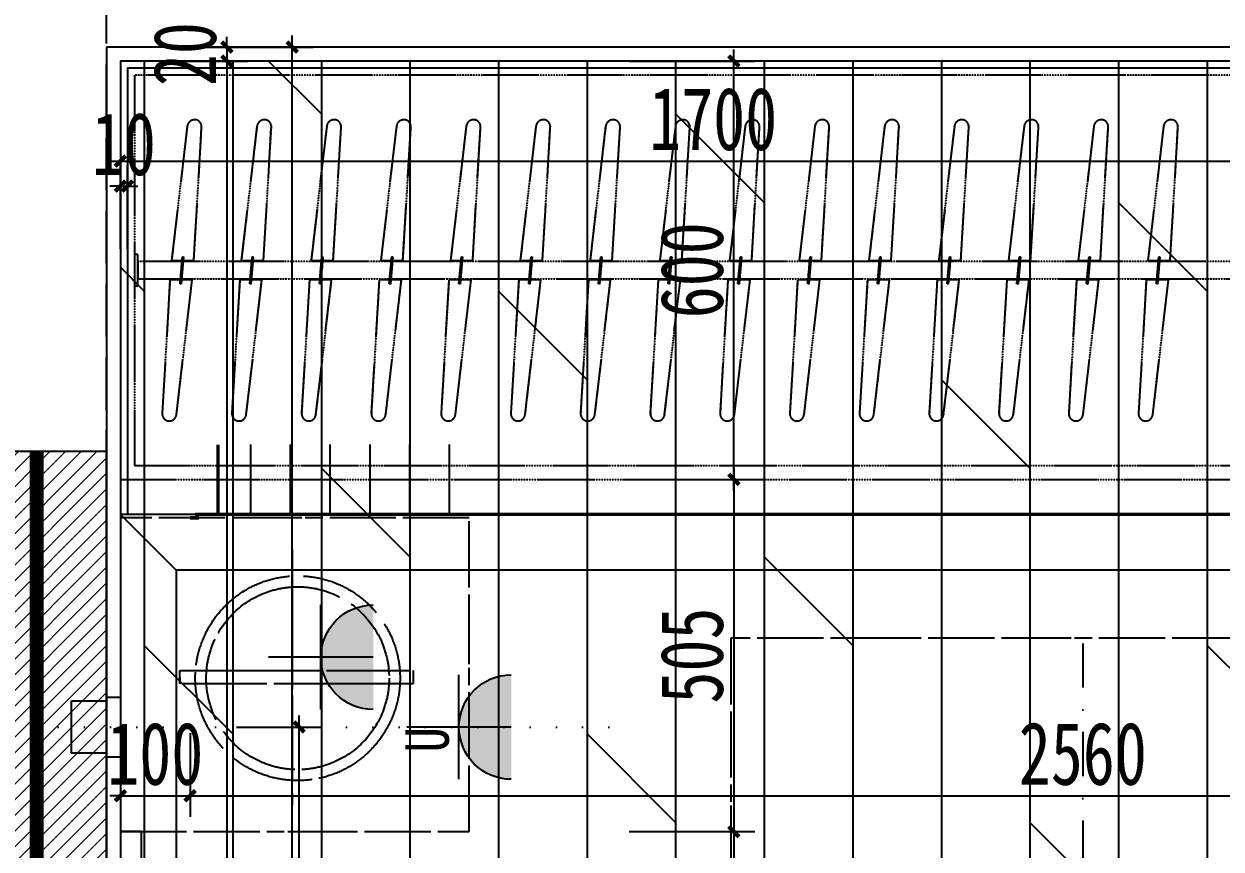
# Model space of a CAD drawing. Header units: millimetres. Extents: x -297 to 39764, y -29258 to 20315.
# Drawn here: x 14559 to 16276, y 6313 to 7496 of the extents above; entities that cross this region are included whole.
import ezdxf

# ---------------------------------------------------------------- set-up
doc = ezdxf.new("R2010")
doc.units = ezdxf.units.MM
for name, pattern in [('_DASH', [0.6, 0.4, -0.2]), ('CENTER2', [1.125, 0.75, -0.125, 0.125, -0.125]), ('DASH', [0.35, 0.25, -0.1]), ('DASHDOT2', [12.7, 6.35, -3.175, 0, -3.175]), ('DOT2', [0.125, 0, -0.125]), ('HIDDEN', [9.525, 6.35, -3.175])]:
    doc.linetypes.add(name, pattern=pattern)
doc.layers.get('Defpoints').update_dxf_attribs({"color": 250})
for name, color, linetype in [('.-P平面尺寸', 30, 'DASH'), ('.-P建筑梁位', 4, 'Continuous'), ('.P-墙体尺寸标注', 252, 'Continuous'), ('.P-家具虚线层', 250, 'Continuous'), ('.p-灯具连线', 6, 'Continuous'), ('.P-装饰轮廓', 180, 'Continuous'), ('.PC-天花尺寸标注', 252, 'Continuous'), ('.PC-天花造型', 163, 'Continuous'), ('.PC-综合天花虚线层', 14, 'DASHDOT2'), ('.PF-地面轮廓细线', 75, 'Continuous'), ('.PF-活动家具', 141, 'Continuous'), ('.P完成面尺寸', 180, 'Continuous'), ('.ZD-开关', 43, 'Continuous'), ('.ZD-强电开关', 183, 'Continuous'), ('.ZD-强电插座', 43, 'Continuous'), ('.ZD-插座标注', 252, 'Continuous'), ('.ZD-插座虚线层', 214, 'DASH'), ('.ZD-点位引线', 1, 'Continuous'), ('.ZT-空调.检修口', 52, 'Continuous'), ('A-Wall', 2, 'Continuous'), ('P-平面灯具', 203, 'Continuous'), ('Y-移动家具', 141, 'Continuous')]:
    doc.layers.add(name, color=color, linetype=linetype)
doc.layers.add('0-通风道', color=51, linetype='Continuous', lineweight=18)
doc.styles.add('文字样式', font='', dxfattribs={"width": 0.75})
doc.styles.get('文字样式').set_extended_font_data('SimSun')
doc.dimstyles.new('西安1-40（内部尺寸）', dxfattribs={"dimscale": 30, "dimtxt": 3, "dimasz": 0.5, "dimexe": 1, "dimexo": 1, "dimgap": 0.5, "dimtad": 1, "dimdec": 0, "dimrnd": 5, "dimtxsty": '文字样式', "dimblk": 'ARCHTICK', "dimcen": 1, "dimdle": 0.55, "dimclrd": 252, "dimclre": 252, "dimclrt": 30, "dimadec": 0, "dimazin": 0, "dimtfac": 1, "dimtdec": 0, "dimtix": 1, "dimtmove": 2, "dimatfit": 3, "dimfxl": 5, "dimfxlon": 1, "dimarcsym": 0})

# ---------------------------------------------------------------- blocks, each defined once
blk = doc.blocks.new('xc18001')
at = {"layer": 'P-平面灯具', "color": 250, "linetype": 'DASH', "ltscale": 0.5}
for p, q in [((2421.6, -85.3, 0), (2412.1, -85.3, 0)), ((2412.1, -85.3, 0), (2431, -85.3, 0)), ((2431, -420, 0), (2412.1, -420, 0))]:
    blk.add_line(p, q, dxfattribs=at)
at = {"layer": 'P-平面灯具', "color": 250, "linetype": 'DASH', "ltscale": 200}
for p, q in [((2412.1, -420, 0), (2412.1, -85.3, 0)), ((2431, -85.3, 0), (2431, -420, 0)), ((2604.7, -246.3, 0), (2238.4, -246.3, 0))]:
    blk.add_line(p, q, dxfattribs=at)
at = {"layer": 'P-平面灯具', "linetype": 'DASH', "ltscale": 200}
blk.add_circle((2420, -254.2, 0), 146.8, dxfattribs=at)
at = {"layer": 'P-平面灯具', "color": 250, "linetype": 'DASH', "ltscale": 200}
blk.add_circle((2420, -254.2, 0), 131.1, dxfattribs=at)
at = {"layer": 'Y-移动家具', "linetype": 'DASH', "ltscale": 100}
for p, q in [((2200, 0, 0), (600, 0, 0)), ((2200, -30, 0), (2200, 0, 0)), ((2650, 0, 0), (2200, 0, 0)), ((2200, 0, 0), (2200, -500.1, 0)), ((2650, -500.1, 0), (2650, 0, 0)), ((2200, -30, 0), (600, -30, 0)), ((2200, -500.1, 0), (2650, -500.1, 0))]:
    blk.add_line(p, q, dxfattribs=at)
at = {"layer": 'Y-移动家具', "color": 250, "linetype": 'DASH', "ltscale": 100, "elevation": 0}
blk.add_lwpolyline([(650, -875.1), (322.5, -875.1), (322.5, -2443.2), (2477.5, -2443.2), (2477.5, -875.1), (2150, -875.1)], dxfattribs=at)
blk = doc.blocks.new('yj')
at = {"layer": 'Y-移动家具', "color": 250, "linetype": 'DASH', "ltscale": 0.5}
for p, q in [((-7.1, 220.3), (-29.5, 27.5)), ((2.3, 27.5), (13.6, 218.5)), ((-29.5, 27.5), (-14.4, 27.5)), ((-17.3, -5.7), (-13.9, 33.2)), ((-12.4, 33.1), (-15.3, 0)), ((-15.3, 0), (-12.9, 27.5)), ((-13.9, 33.2), (-12.4, 33.1)), ((-12.9, 27.5), (2.3, 27.5)), ((-31.8, 0), (-43, -191.1)), ((-16.8, 0), (-31.8, 0)), ((-22.4, -192.9), (0, 0)), ((-15.3, 0), (-15.8, -5.9)), ((0, 0), (-15.3, 0)), ((-15.8, -5.9), (-17.3, -5.7))]:
    blk.add_line(p, q, dxfattribs=at)
for centre, radius, start, end in [((3.5, 219), 10.6, 86.6346, 173.3654), ((3.6, 219.6), 10.1, 353.3654, 86.6346), ((-32.7, -192), 10.3, 175, 355)]:
    blk.add_arc(centre, radius, start, end, dxfattribs=at)
blk = doc.blocks.new('*U52')
at = {"layer": 'Y-移动家具', "color": 250, "linetype": 'DASH', "ltscale": 0.5}
for p, q in [((25, -277.5), (20, -277.5)), ((20, -277.5), (20, -322.5)), ((25, -312.5), (25, -277.5)), ((1675, -287.5), (25, -287.5)), ((25, -287.5), (25, -312.5)), ((1680, -277.5), (1675, -277.5)), ((1675, -277.5), (1675, -312.5)), ((1675, -312.5), (1675, -287.5)), ((1680, -322.5), (1680, -277.5)), ((20, -322.5), (25, -322.5)), ((25, -322.5), (25, -312.5)), ((25, -312.5), (1675, -312.5)), ((1675, -312.5), (1675, -322.5)), ((1675, -322.5), (1680, -322.5))]:
    blk.add_line(p, q, dxfattribs=at)
at = {"layer": 'Y-移动家具', "linetype": 'DASH', "ltscale": 0.5}
blk.add_lwpolyline([(0, 0), (0, -600), (1700, -600), (1700, 0)], close=True, dxfattribs=at)
at = {"layer": 'Y-移动家具', "color": 250, "linetype": 'DASH', "ltscale": 0.5}
blk.add_lwpolyline([(20, -580), (1680, -580), (1680, -20), (20, -20)], close=True, dxfattribs=at)
for p in [(102.9, -313.8), (202.9, -313.8), (302.9, -313.8), (402.9, -313.8), (502.9, -313.8), (602.9, -313.8), (702.9, -313.8), (802.9, -313.8), (902.9, -313.8), (1002.9, -313.8), (1102.9, -313.8), (1202.9, -313.8), (1302.9, -313.8), (1402.9, -313.8), (1502.9, -313.8)]:
    blk.add_blockref('yj', p)
blk = doc.blocks.new('_ArchTick')
at = {"color": 0, "linetype": 'ByBlock', "const_width": 0.4}
blk.add_lwpolyline([(-0.5, -0.5), (0.5, 0.5)], dxfattribs=at)
blk = doc.blocks.new('*D90')
at = {"layer": '.-P平面尺寸', "color": 252, "linetype": 'ByBlock', "lineweight": -2, "transparency": 16777216}
for p, q in [((15577.2, 6859), (15577.2, 6321)), ((15497.5, 6842.5), (15607.2, 6842.5)), ((15427.2, 6337.5), (15607.2, 6337.5))]:
    blk.add_line(p, q, dxfattribs=at)
at = {"layer": 'Defpoints', "color": 0, "linetype": 'ByBlock', "transparency": 16777216}
for p in [(15467.5, 6842.5), (15197.6, 6337.5), (15577.2, 6337.5)]:
    blk.add_point(p, dxfattribs=at)
at = {"layer": '.-P平面尺寸', "color": 252, "linetype": 'ByBlock', "lineweight": -2, "transparency": 16777216, "xscale": 15, "yscale": 15, "zscale": 15}
for p, rotation in [((15577.2, 6842.5), 90), ((15577.2, 6337.5), 270)]:
    blk.add_blockref('_ArchTick', p, dxfattribs=dict(at, rotation=rotation))
at = {"layer": '.-P平面尺寸', "color": 30, "linetype": 'ByBlock', "transparency": 16777216, "insert": (15517.2, 6590), "char_height": 90, "attachment_point": 5, "rotation": 90, "style": '文字样式'}
blk.add_mtext('505', dxfattribs=at)
blk = doc.blocks.new('*D91')
at = {"layer": '.-P平面尺寸', "color": 252, "linetype": 'ByBlock', "lineweight": -2, "transparency": 16777216}
for p, q in [((15577.2, 6354), (15577.2, 5521)), ((15427.2, 6337.5), (15607.2, 6337.5)), ((15427.2, 5537.5), (15607.2, 5537.5))]:
    blk.add_line(p, q, dxfattribs=at)
at = {"layer": 'Defpoints', "color": 0, "linetype": 'ByBlock', "transparency": 16777216}
for p in [(15197.6, 6337.5), (15197.6, 5537.5, 0), (15577.2, 5537.5)]:
    blk.add_point(p, dxfattribs=at)
at = {"layer": '.-P平面尺寸', "color": 252, "linetype": 'ByBlock', "lineweight": -2, "transparency": 16777216, "xscale": 15, "yscale": 15, "zscale": 15}
for p, rotation in [((15577.2, 6337.5), 90), ((15577.2, 5537.5), 270)]:
    blk.add_blockref('_ArchTick', p, dxfattribs=dict(at, rotation=rotation))
at = {"layer": '.-P平面尺寸', "color": 30, "linetype": 'ByBlock', "transparency": 16777216, "insert": (15517.2, 5937.5), "char_height": 90, "attachment_point": 5, "rotation": 90, "style": '文字样式'}
blk.add_mtext('800', dxfattribs=at)
blk = doc.blocks.new('hyjyjjjjjjj')
at = {"layer": '.P-家具虚线层', "color": 250, "linetype": '_DASH', "ltscale": 200}
for p, q in [((34697.5, 7442.5, 0), (34697.5, 6842.5, 0)), ((36397.5, 7442.5, 0), (34697.5, 7442.5, 0)), ((36377.5, 7422.5, 0), (34717.5, 7422.5, 0)), ((34717.5, 7422.5, 0), (34717.5, 6862.5, 0)), ((34793.3, 7349, 0), (34770.9, 7156.3, 0)), ((34802.7, 7156.3, 0), (34813.9, 7347.2, 0)), ((34893.3, 7349, 0), (34870.9, 7156.3, 0)), ((34902.7, 7156.3, 0), (34913.9, 7347.2, 0)), ((34993.3, 7349, 0), (34970.9, 7156.3, 0)), ((35002.7, 7156.3, 0), (35013.9, 7347.2, 0)), ((35093.3, 7349, 0), (35070.9, 7156.3, 0)), ((35102.7, 7156.3, 0), (35113.9, 7347.2, 0)), ((35193.3, 7349, 0), (35170.9, 7156.3, 0)), ((35202.7, 7156.3, 0), (35213.9, 7347.2, 0)), ((35293.3, 7349, 0), (35270.9, 7156.3, 0)), ((35302.7, 7156.3, 0), (35313.9, 7347.2, 0)), ((35393.3, 7349, 0), (35370.9, 7156.3, 0)), ((35402.7, 7156.3, 0), (35413.9, 7347.2, 0)), ((35493.3, 7349, 0), (35470.9, 7156.3, 0)), ((35502.7, 7156.3, 0), (35513.9, 7347.2, 0)), ((35593.3, 7349, 0), (35570.9, 7156.3, 0)), ((35602.7, 7156.3, 0), (35613.9, 7347.2, 0)), ((35693.3, 7349, 0), (35670.9, 7156.3, 0)), ((35702.7, 7156.3, 0), (35713.9, 7347.2, 0)), ((35793.3, 7349, 0), (35770.9, 7156.3, 0)), ((35802.7, 7156.3, 0), (35813.9, 7347.2, 0)), ((35893.3, 7349, 0), (35870.9, 7156.3, 0)), ((35902.7, 7156.3, 0), (35913.9, 7347.2, 0)), ((35993.3, 7349, 0), (35970.9, 7156.3, 0)), ((36002.7, 7156.3, 0), (36013.9, 7347.2, 0)), ((36093.3, 7349, 0), (36070.9, 7156.3, 0)), ((36102.7, 7156.3, 0), (36113.9, 7347.2, 0)), ((36193.3, 7349, 0), (36170.9, 7156.3, 0)), ((36202.7, 7156.3, 0), (36213.9, 7347.2, 0)), ((34722.5, 7165, 0), (34717.5, 7165, 0)), ((34717.5, 7165, 0), (34717.5, 7120, 0)), ((34722.5, 7130, 0), (34722.5, 7165, 0)), ((34783, 7123, 0), (34786.5, 7162, 0)), ((34788, 7161.9, 0), (34785.1, 7128.8, 0)), ((34786.5, 7162, 0), (34788, 7161.9, 0)), ((34883, 7123, 0), (34886.5, 7162, 0)), ((34888, 7161.9, 0), (34885.1, 7128.8, 0)), ((34886.5, 7162, 0), (34888, 7161.9, 0)), ((34983, 7123, 0), (34986.5, 7162, 0)), ((34988, 7161.9, 0), (34985.1, 7128.8, 0)), ((34986.5, 7162, 0), (34988, 7161.9, 0)), ((35083, 7123, 0), (35086.5, 7162, 0)), ((35088, 7161.9, 0), (35085.1, 7128.8, 0)), ((35086.5, 7162, 0), (35088, 7161.9, 0)), ((35183, 7123, 0), (35186.5, 7162, 0)), ((35188, 7161.9, 0), (35185.1, 7128.8, 0)), ((35186.5, 7162, 0), (35188, 7161.9, 0)), ((35283, 7123, 0), (35286.5, 7162, 0)), ((35288, 7161.9, 0), (35285.1, 7128.8, 0)), ((35286.5, 7162, 0), (35288, 7161.9, 0)), ((35383, 7123, 0), (35386.5, 7162, 0)), ((35388, 7161.9, 0), (35385.1, 7128.8, 0)), ((35386.5, 7162, 0), (35388, 7161.9, 0)), ((35483, 7123, 0), (35486.5, 7162, 0)), ((35488, 7161.9, 0), (35485.1, 7128.8, 0)), ((35486.5, 7162, 0), (35488, 7161.9, 0)), ((35583, 7123, 0), (35586.5, 7162, 0)), ((35588, 7161.9, 0), (35585.1, 7128.8, 0)), ((35586.5, 7162, 0), (35588, 7161.9, 0)), ((35683, 7123, 0), (35686.5, 7162, 0)), ((35688, 7161.9, 0), (35685.1, 7128.8, 0)), ((35686.5, 7162, 0), (35688, 7161.9, 0)), ((35783, 7123, 0), (35786.5, 7162, 0)), ((35788, 7161.9, 0), (35785.1, 7128.8, 0)), ((35786.5, 7162, 0), (35788, 7161.9, 0)), ((35883, 7123, 0), (35886.5, 7162, 0)), ((35888, 7161.9, 0), (35885.1, 7128.8, 0)), ((35886.5, 7162, 0), (35888, 7161.9, 0)), ((35983, 7123, 0), (35986.5, 7162, 0)), ((35988, 7161.9, 0), (35985.1, 7128.8, 0)), ((35986.5, 7162, 0), (35988, 7161.9, 0)), ((36083, 7123, 0), (36086.5, 7162, 0)), ((36088, 7161.9, 0), (36085.1, 7128.8, 0)), ((36086.5, 7162, 0), (36088, 7161.9, 0)), ((36183, 7123, 0), (36186.5, 7162, 0)), ((36188, 7161.9, 0), (36185.1, 7128.8, 0)), ((36186.5, 7162, 0), (36188, 7161.9, 0)), ((36372.5, 7155, 0), (34722.5, 7155, 0)), ((34722.5, 7155, 0), (34722.5, 7130, 0)), ((34770.9, 7156.3, 0), (34785.9, 7156.3, 0)), ((34785.1, 7128.8, 0), (34787.5, 7156.3, 0)), ((34787.5, 7156.3, 0), (34802.7, 7156.3, 0)), ((34870.9, 7156.3, 0), (34885.9, 7156.3, 0)), ((34885.1, 7128.8, 0), (34887.5, 7156.3, 0)), ((34887.5, 7156.3, 0), (34902.7, 7156.3, 0)), ((34970.9, 7156.3, 0), (34985.9, 7156.3, 0)), ((34985.1, 7128.8, 0), (34987.5, 7156.3, 0)), ((34987.5, 7156.3, 0), (35002.7, 7156.3, 0)), ((35070.9, 7156.3, 0), (35085.9, 7156.3, 0)), ((35085.1, 7128.8, 0), (35087.5, 7156.3, 0)), ((35087.5, 7156.3, 0), (35102.7, 7156.3, 0)), ((35170.9, 7156.3, 0), (35185.9, 7156.3, 0)), ((35185.1, 7128.8, 0), (35187.5, 7156.3, 0)), ((35187.5, 7156.3, 0), (35202.7, 7156.3, 0)), ((35270.9, 7156.3, 0), (35285.9, 7156.3, 0)), ((35285.1, 7128.8, 0), (35287.5, 7156.3, 0)), ((35287.5, 7156.3, 0), (35302.7, 7156.3, 0)), ((35370.9, 7156.3, 0), (35385.9, 7156.3, 0)), ((35385.1, 7128.8, 0), (35387.5, 7156.3, 0)), ((35387.5, 7156.3, 0), (35402.7, 7156.3, 0)), ((35470.9, 7156.3, 0), (35485.9, 7156.3, 0)), ((35485.1, 7128.8, 0), (35487.5, 7156.3, 0)), ((35487.5, 7156.3, 0), (35502.7, 7156.3, 0)), ((35570.9, 7156.3, 0), (35585.9, 7156.3, 0)), ((35585.1, 7128.8, 0), (35587.5, 7156.3, 0)), ((35587.5, 7156.3, 0), (35602.7, 7156.3, 0)), ((35670.9, 7156.3, 0), (35685.9, 7156.3, 0)), ((35685.1, 7128.8, 0), (35687.5, 7156.3, 0)), ((35687.5, 7156.3, 0), (35702.7, 7156.3, 0)), ((35770.9, 7156.3, 0), (35785.9, 7156.3, 0)), ((35785.1, 7128.8, 0), (35787.5, 7156.3, 0)), ((35787.5, 7156.3, 0), (35802.7, 7156.3, 0)), ((35870.9, 7156.3, 0), (35885.9, 7156.3, 0)), ((35885.1, 7128.8, 0), (35887.5, 7156.3, 0)), ((35887.5, 7156.3, 0), (35902.7, 7156.3, 0)), ((35970.9, 7156.3, 0), (35985.9, 7156.3, 0)), ((35985.1, 7128.8, 0), (35987.5, 7156.3, 0)), ((35987.5, 7156.3, 0), (36002.7, 7156.3, 0)), ((36070.9, 7156.3, 0), (36085.9, 7156.3, 0)), ((36085.1, 7128.8, 0), (36087.5, 7156.3, 0)), ((36087.5, 7156.3, 0), (36102.7, 7156.3, 0)), ((36170.9, 7156.3, 0), (36185.9, 7156.3, 0)), ((36185.1, 7128.8, 0), (36187.5, 7156.3, 0)), ((36187.5, 7156.3, 0), (36202.7, 7156.3, 0)), ((34722.5, 7120, 0), (34722.5, 7130, 0)), ((34722.5, 7130, 0), (36372.5, 7130, 0)), ((34768.6, 7128.8, 0), (34757.3, 6937.6, 0)), ((34783.5, 7128.8, 0), (34768.6, 7128.8, 0)), ((34777.9, 6935.8, 0), (34800.4, 7128.8, 0)), ((34785.1, 7128.8, 0), (34784.6, 7122.9, 0)), ((34800.4, 7128.8, 0), (34785.1, 7128.8, 0)), ((34868.6, 7128.8, 0), (34857.3, 6937.6, 0)), ((34883.5, 7128.8, 0), (34868.6, 7128.8, 0)), ((34877.9, 6935.8, 0), (34900.4, 7128.8, 0)), ((34885.1, 7128.8, 0), (34884.6, 7122.9, 0)), ((34900.4, 7128.8, 0), (34885.1, 7128.8, 0)), ((34968.6, 7128.8, 0), (34957.3, 6937.6, 0)), ((34983.5, 7128.8, 0), (34968.6, 7128.8, 0)), ((34977.9, 6935.8, 0), (35000.4, 7128.8, 0)), ((34985.1, 7128.8, 0), (34984.6, 7122.9, 0)), ((35000.4, 7128.8, 0), (34985.1, 7128.8, 0)), ((35068.6, 7128.8, 0), (35057.3, 6937.6, 0)), ((35083.5, 7128.8, 0), (35068.6, 7128.8, 0)), ((35077.9, 6935.8, 0), (35100.4, 7128.8, 0)), ((35085.1, 7128.8, 0), (35084.6, 7122.9, 0)), ((35100.4, 7128.8, 0), (35085.1, 7128.8, 0)), ((35168.6, 7128.8, 0), (35157.3, 6937.6, 0)), ((35183.5, 7128.8, 0), (35168.6, 7128.8, 0)), ((35177.9, 6935.8, 0), (35200.4, 7128.8, 0)), ((35185.1, 7128.8, 0), (35184.6, 7122.9, 0)), ((35200.4, 7128.8, 0), (35185.1, 7128.8, 0)), ((35268.6, 7128.8, 0), (35257.3, 6937.6, 0)), ((35283.5, 7128.8, 0), (35268.6, 7128.8, 0)), ((35277.9, 6935.8, 0), (35300.4, 7128.8, 0)), ((35285.1, 7128.8, 0), (35284.6, 7122.9, 0)), ((35300.4, 7128.8, 0), (35285.1, 7128.8, 0)), ((35368.6, 7128.8, 0), (35357.3, 6937.6, 0)), ((35383.5, 7128.8, 0), (35368.6, 7128.8, 0)), ((35377.9, 6935.8, 0), (35400.4, 7128.8, 0)), ((35385.1, 7128.8, 0), (35384.6, 7122.9, 0)), ((35400.4, 7128.8, 0), (35385.1, 7128.8, 0)), ((35468.6, 7128.8, 0), (35457.3, 6937.6, 0)), ((35483.5, 7128.8, 0), (35468.6, 7128.8, 0)), ((35477.9, 6935.8, 0), (35500.4, 7128.8, 0)), ((35485.1, 7128.8, 0), (35484.6, 7122.9, 0)), ((35500.4, 7128.8, 0), (35485.1, 7128.8, 0)), ((35568.6, 7128.8, 0), (35557.3, 6937.6, 0)), ((35583.5, 7128.8, 0), (35568.6, 7128.8, 0)), ((35577.9, 6935.8, 0), (35600.4, 7128.8, 0)), ((35585.1, 7128.8, 0), (35584.6, 7122.9, 0)), ((35600.4, 7128.8, 0), (35585.1, 7128.8, 0)), ((35668.6, 7128.8, 0), (35657.3, 6937.6, 0)), ((35683.5, 7128.8, 0), (35668.6, 7128.8, 0)), ((35677.9, 6935.8, 0), (35700.4, 7128.8, 0)), ((35685.1, 7128.8, 0), (35684.6, 7122.9, 0)), ((35700.4, 7128.8, 0), (35685.1, 7128.8, 0)), ((35768.6, 7128.8, 0), (35757.3, 6937.6, 0)), ((35783.5, 7128.8, 0), (35768.6, 7128.8, 0)), ((35777.9, 6935.8, 0), (35800.4, 7128.8, 0)), ((35785.1, 7128.8, 0), (35784.6, 7122.9, 0)), ((35800.4, 7128.8, 0), (35785.1, 7128.8, 0)), ((35868.6, 7128.8, 0), (35857.3, 6937.6, 0)), ((35883.5, 7128.8, 0), (35868.6, 7128.8, 0)), ((35877.9, 6935.8, 0), (35900.4, 7128.8, 0)), ((35885.1, 7128.8, 0), (35884.6, 7122.9, 0)), ((35900.4, 7128.8, 0), (35885.1, 7128.8, 0)), ((35968.6, 7128.8, 0), (35957.3, 6937.6, 0)), ((35983.5, 7128.8, 0), (35968.6, 7128.8, 0)), ((35977.9, 6935.8, 0), (36000.4, 7128.8, 0)), ((35985.1, 7128.8, 0), (35984.6, 7122.9, 0)), ((36000.4, 7128.8, 0), (35985.1, 7128.8, 0)), ((36068.6, 7128.8, 0), (36057.3, 6937.6, 0)), ((36083.5, 7128.8, 0), (36068.6, 7128.8, 0)), ((36077.9, 6935.8, 0), (36100.4, 7128.8, 0)), ((36085.1, 7128.8, 0), (36084.6, 7122.9, 0)), ((36100.4, 7128.8, 0), (36085.1, 7128.8, 0)), ((36168.6, 7128.8, 0), (36157.3, 6937.6, 0)), ((36183.5, 7128.8, 0), (36168.6, 7128.8, 0)), ((36177.9, 6935.8, 0), (36200.4, 7128.8, 0)), ((36185.1, 7128.8, 0), (36184.6, 7122.9, 0)), ((36200.4, 7128.8, 0), (36185.1, 7128.8, 0)), ((34717.5, 7120, 0), (34722.5, 7120, 0)), ((34784.6, 7122.9, 0), (34783, 7123, 0)), ((34884.6, 7122.9, 0), (34883, 7123, 0)), ((34984.6, 7122.9, 0), (34983, 7123, 0)), ((35084.6, 7122.9, 0), (35083, 7123, 0)), ((35184.6, 7122.9, 0), (35183, 7123, 0)), ((35284.6, 7122.9, 0), (35283, 7123, 0)), ((35384.6, 7122.9, 0), (35383, 7123, 0)), ((35484.6, 7122.9, 0), (35483, 7123, 0)), ((35584.6, 7122.9, 0), (35583, 7123, 0)), ((35684.6, 7122.9, 0), (35683, 7123, 0)), ((35784.6, 7122.9, 0), (35783, 7123, 0)), ((35884.6, 7122.9, 0), (35883, 7123, 0)), ((35984.6, 7122.9, 0), (35983, 7123, 0)), ((36084.6, 7122.9, 0), (36083, 7123, 0)), ((36184.6, 7122.9, 0), (36183, 7123, 0)), ((34717.5, 6862.5, 0), (36377.5, 6862.5, 0)), ((34697.5, 6842.5, 0), (36397.5, 6842.5, 0)), ((35197.6, 6787.5, 0), (34697.5, 6787.5, 0)), ((34697.5, 6787.5, 0), (34697.5, 6337.5, 0)), ((35197.6, 6337.5, 0), (35197.6, 6787.5, 0)), ((34943.8, 6742.2, 0), (34943.8, 6375.9, 0)), ((37140.7, 6615, 0), (35572.6, 6615, 0)), ((35572.6, 6615, 0), (35572.6, 6287.5, 0)), ((34782.8, 6549.6, 0), (34782.8, 6568.6, 0)), ((34782.8, 6568.6, 0), (35117.5, 6568.6, 0)), ((34782.8, 6559.1, 0), (34782.8, 6549.6, 0)), ((35117.5, 6568.6, 0), (35117.5, 6549.6, 0)), ((35117.5, 6549.6, 0), (34782.8, 6549.6, 0)), ((34697.5, 6337.5, 0), (34697.5, 4737.5, 0)), ((34727.5, 6337.5, 0), (34697.5, 6337.5, 0)), ((34697.5, 6337.5, 0), (35197.6, 6337.5, 0)), ((34727.5, 6337.5, 0), (34727.5, 4737.5, 0))]:
    blk.add_line(p, q, dxfattribs=at)
for radius in [146.8, 131.1]:
    blk.add_circle((34951.7, 6557.5, 0), radius, dxfattribs=at)
for centre, radius, start, end in [((34803.9, 7347.8, 0), 10.6, 86.6346, 173.3654), ((34803.9, 7348.4, 0), 10.1, 353.3654, 86.6346), ((34903.9, 7347.8, 0), 10.6, 86.6346, 173.3654), ((34903.9, 7348.4, 0), 10.1, 353.3654, 86.6346), ((35003.9, 7347.8, 0), 10.6, 86.6346, 173.3654), ((35003.9, 7348.4, 0), 10.1, 353.3654, 86.6346), ((35103.9, 7347.8, 0), 10.6, 86.6346, 173.3654), ((35103.9, 7348.4, 0), 10.1, 353.3654, 86.6346), ((35203.9, 7347.8, 0), 10.6, 86.6346, 173.3654), ((35203.9, 7348.4, 0), 10.1, 353.3654, 86.6346), ((35303.9, 7347.8, 0), 10.6, 86.6346, 173.3654), ((35303.9, 7348.4, 0), 10.1, 353.3654, 86.6346), ((35403.9, 7347.8, 0), 10.6, 86.6346, 173.3654), ((35403.9, 7348.4, 0), 10.1, 353.3654, 86.6346), ((35503.9, 7347.8, 0), 10.6, 86.6346, 173.3654), ((35503.9, 7348.4, 0), 10.1, 353.3654, 86.6346), ((35603.9, 7347.8, 0), 10.6, 86.6346, 173.3654), ((35603.9, 7348.4, 0), 10.1, 353.3654, 86.6346), ((35703.9, 7347.8, 0), 10.6, 86.6346, 173.3654), ((35703.9, 7348.4, 0), 10.1, 353.3654, 86.6346), ((35803.9, 7347.8, 0), 10.6, 86.6346, 173.3654), ((35803.9, 7348.4, 0), 10.1, 353.3654, 86.6346), ((35903.9, 7347.8, 0), 10.6, 86.6346, 173.3654), ((35903.9, 7348.4, 0), 10.1, 353.3654, 86.6346), ((36003.9, 7347.8, 0), 10.6, 86.6346, 173.3654), ((36003.9, 7348.4, 0), 10.1, 353.3654, 86.6346), ((36103.9, 7347.8, 0), 10.6, 86.6346, 173.3654), ((36103.9, 7348.4, 0), 10.1, 353.3654, 86.6346), ((36203.9, 7347.8, 0), 10.6, 86.6346, 173.3654), ((36203.9, 7348.4, 0), 10.1, 353.3654, 86.6346), ((34767.6, 6936.7, 0), 10.3, 175, 355), ((34867.6, 6936.7, 0), 10.3, 175, 355), ((34967.6, 6936.7, 0), 10.3, 175, 355), ((35067.6, 6936.7, 0), 10.3, 175, 355), ((35167.6, 6936.7, 0), 10.3, 175, 355), ((35267.6, 6936.7, 0), 10.3, 175, 355), ((35367.6, 6936.7, 0), 10.3, 175, 355), ((35467.6, 6936.7, 0), 10.3, 175, 355), ((35567.6, 6936.7, 0), 10.3, 175, 355), ((35667.6, 6936.7, 0), 10.3, 175, 355), ((35767.6, 6936.7, 0), 10.3, 175, 355), ((35867.6, 6936.7, 0), 10.3, 175, 355), ((35967.6, 6936.7, 0), 10.3, 175, 355), ((36067.6, 6936.7, 0), 10.3, 175, 355), ((36167.6, 6936.7, 0), 10.3, 175, 355)]:
    blk.add_arc(centre, radius, start, end, dxfattribs=at)
blk = doc.blocks.new('*D277')
at = {"layer": '.ZT-空调.检修口', "color": 252, "linetype": 'ByBlock', "lineweight": -2, "transparency": 16777216}
for p, q in [((14697.5, 6478.9), (14697.5, 6358.9)), ((14797.5, 6478.9), (14797.5, 6358.9)), ((14697.5, 6388.9), (14682.5, 6388.9)), ((14697.5, 6388.9), (14797.5, 6388.9)), ((14797.5, 6388.9), (14812.5, 6388.9))]:
    blk.add_line(p, q, dxfattribs=at)
at = {"layer": 'Defpoints', "color": 0, "linetype": 'ByBlock', "transparency": 16777216}
for p in [(14697.5, 6792.5, 0), (14797.5, 6787.5, 0), (14797.5, 6388.9)]:
    blk.add_point(p, dxfattribs=at)
at = {"layer": '.ZT-空调.检修口', "color": 252, "linetype": 'ByBlock', "lineweight": -2, "transparency": 16777216, "xscale": 15, "yscale": 15, "zscale": 15}
blk.add_blockref('_ArchTick', (14697.5, 6388.9), dxfattribs=at)
at = {"layer": '.ZT-空调.检修口', "color": 252, "linetype": 'ByBlock', "lineweight": -2, "transparency": 16777216, "xscale": 15, "yscale": 15, "zscale": 15, "rotation": 180}
blk.add_blockref('_ArchTick', (14797.5, 6388.9), dxfattribs=at)
at = {"layer": '.ZT-空调.检修口', "color": 30, "linetype": 'ByBlock', "transparency": 16777216, "insert": (14747.5, 6448.9), "char_height": 90, "attachment_point": 5, "style": '文字样式'}
blk.add_mtext('100', dxfattribs=at)
blk = doc.blocks.new('*D278')
at = {"layer": '.ZT-空调.检修口', "color": 252, "linetype": 'ByBlock', "lineweight": -2, "transparency": 16777216}
for p, q in [((14797.5, 6478.9), (14797.5, 6358.9)), ((17357.5, 6478.9), (17357.5, 6358.9)), ((14781, 6388.9), (17374, 6388.9))]:
    blk.add_line(p, q, dxfattribs=at)
at = {"layer": 'Defpoints', "color": 0, "linetype": 'ByBlock', "transparency": 16777216}
for p in [(14797.5, 6787.5, 0), (17357.5, 6787.5, 0), (17357.5, 6388.9)]:
    blk.add_point(p, dxfattribs=at)
at = {"layer": '.ZT-空调.检修口', "color": 252, "linetype": 'ByBlock', "lineweight": -2, "transparency": 16777216, "xscale": 15, "yscale": 15, "zscale": 15, "rotation": 180}
blk.add_blockref('_ArchTick', (14797.5, 6388.9), dxfattribs=at)
at = {"layer": '.ZT-空调.检修口', "color": 252, "linetype": 'ByBlock', "lineweight": -2, "transparency": 16777216, "xscale": 15, "yscale": 15, "zscale": 15}
blk.add_blockref('_ArchTick', (17357.5, 6388.9), dxfattribs=at)
at = {"layer": '.ZT-空调.检修口', "color": 30, "linetype": 'ByBlock', "transparency": 16777216, "insert": (16077.5, 6448.9), "char_height": 90, "attachment_point": 5, "style": '文字样式'}
blk.add_mtext('2560', dxfattribs=at)
blk = doc.blocks.new('*D320')
at = {"layer": '.P-墙体尺寸标注', "color": 252, "linetype": 'ByBlock', "lineweight": -2, "transparency": 16777216}
for p, q in [((14943.9, 4196), (14943.9, 7479)), ((14853.9, 7462.5), (14973.9, 7462.5)), ((14853.9, 4212.5), (14973.9, 4212.5))]:
    blk.add_line(p, q, dxfattribs=at)
at = {"layer": 'Defpoints', "color": 0, "linetype": 'ByBlock', "transparency": 16777216}
for p in [(14677.5, 7462.5, 0), (14943.9, 7462.5), (14677.5, 4212.5, 0)]:
    blk.add_point(p, dxfattribs=at)
at = {"layer": '.P-墙体尺寸标注', "color": 252, "linetype": 'ByBlock', "lineweight": -2, "transparency": 16777216, "xscale": 15, "yscale": 15, "zscale": 15}
for p, rotation in [((14943.9, 7462.5), 90), ((14943.9, 4212.5), 270)]:
    blk.add_blockref('_ArchTick', p, dxfattribs=dict(at, rotation=rotation))
at = {"layer": '.P-墙体尺寸标注', "color": 30, "linetype": 'ByBlock', "transparency": 16777216, "insert": (14883.9, 5837.5), "char_height": 90, "attachment_point": 5, "rotation": 90, "style": '文字样式'}
blk.add_mtext('3250', dxfattribs=at)
blk = doc.blocks.new('插座（多个）')
at = {"layer": '.ZD-强电插座'}
h = blk.add_hatch(color=256, dxfattribs=at)
h.paths.add_polyline_path([(0, -600), (300, -600, 0.414214), (0, -300)])
h.paths.add_polyline_path([(-300, -600), (0, -600), (0, -300, 0.414214)])
for p, q in [((0, -600), (0, 0)), ((300, -300), (-300, -300))]:
    blk.add_line(p, q, dxfattribs=at)
blk.add_arc((0, -600), 300, 0, 180, dxfattribs=at)
at = {"layer": '.ZD-强电插座', "style": '文字样式', "width": 0.85}
blk.add_attdef('212', (81.7, 0), '', height=200, dxfattribs=at)
blk = doc.blocks.new('2312')
at = {"layer": '.ZD-强电开关', "color": 6, "linetype": 'ByBlock', "ltscale": 0.1}
for points in [[(-50, 43), (-50, -43), (-70, -43), (-70, 43)], [(0, -37.5), (-50, -37.5), (-50, 37.5), (0, 37.5)]]:
    blk.add_lwpolyline(points, close=True, dxfattribs=at)
blk = doc.blocks.new('*D579')
at = {"layer": '.ZD-插座标注', "color": 252, "linetype": 'ByBlock', "lineweight": -2, "transparency": 16777216}
for p, q in [((14302.2, 7779), (14302.2, 6462.8)), ((14392.2, 7762.5), (14272.2, 7762.5)), ((14392.2, 6479.3), (14272.2, 6479.3))]:
    blk.add_line(p, q, dxfattribs=at)
at = {"layer": 'Defpoints', "color": 0, "linetype": 'ByBlock', "transparency": 16777216}
for p in [(14568.6, 7762.5, 0), (14302.2, 6479.3), (14457.5, 6479.3, 0)]:
    blk.add_point(p, dxfattribs=at)
at = {"layer": '.ZD-插座标注', "color": 252, "linetype": 'ByBlock', "lineweight": -2, "transparency": 16777216, "xscale": 15, "yscale": 15, "zscale": 15}
for p, rotation in [((14302.2, 7762.5), 90), ((14302.2, 6479.3), 270)]:
    blk.add_blockref('_ArchTick', p, dxfattribs=dict(at, rotation=rotation))
at = {"layer": '.ZD-插座标注', "color": 30, "linetype": 'ByBlock', "transparency": 16777216, "insert": (14242.2, 7120.9), "char_height": 90, "attachment_point": 5, "rotation": 90, "style": '文字样式'}
blk.add_mtext('1285', dxfattribs=at)
blk = doc.blocks.new('*D638')
at = {"layer": '.ZD-插座标注', "color": 252, "linetype": 'ByBlock', "lineweight": -2, "transparency": 16777216}
for p, q in [((14953.8, 5521), (14953.8, 6504)), ((14863.8, 6487.5), (14983.8, 6487.5)), ((14863.8, 5537.5), (14983.8, 5537.5))]:
    blk.add_line(p, q, dxfattribs=at)
at = {"layer": 'Defpoints', "color": 0, "linetype": 'ByBlock', "transparency": 16777216}
for p in [(14697.5, 6487.5, 0), (14953.8, 6487.5), (14727.5, 5537.5, 0)]:
    blk.add_point(p, dxfattribs=at)
at = {"layer": '.ZD-插座标注', "color": 252, "linetype": 'ByBlock', "lineweight": -2, "transparency": 16777216, "xscale": 15, "yscale": 15, "zscale": 15}
for p, rotation in [((14953.8, 6487.5), 90), ((14953.8, 5537.5), 270)]:
    blk.add_blockref('_ArchTick', p, dxfattribs=dict(at, rotation=rotation))
at = {"layer": '.ZD-插座标注', "color": 30, "linetype": 'ByBlock', "transparency": 16777216, "insert": (14893.8, 6012.5), "char_height": 90, "attachment_point": 5, "rotation": 90, "style": '文字样式'}
blk.add_mtext('950', dxfattribs=at)
blk = doc.blocks.new('*D1077')
at = {"layer": '.-P平面尺寸', "color": 252, "linetype": 'ByBlock', "lineweight": -2, "transparency": 16777216}
for p, q in [((15577.2, 6826), (15577.2, 7459)), ((15427.2, 7442.5), (15607.2, 7442.5)), ((15427.2, 6842.5), (15607.2, 6842.5))]:
    blk.add_line(p, q, dxfattribs=at)
at = {"layer": 'Defpoints', "color": 0, "linetype": 'ByBlock', "transparency": 16777216}
for p in [(14697.5, 7442.5, 0), (15577.2, 7442.5), (14697.5, 6842.5, 0)]:
    blk.add_point(p, dxfattribs=at)
at = {"layer": '.-P平面尺寸', "color": 252, "linetype": 'ByBlock', "lineweight": -2, "transparency": 16777216, "xscale": 15, "yscale": 15, "zscale": 15}
for p, rotation in [((15577.2, 7442.5), 90), ((15577.2, 6842.5), 270)]:
    blk.add_blockref('_ArchTick', p, dxfattribs=dict(at, rotation=rotation))
at = {"layer": '.-P平面尺寸', "color": 30, "linetype": 'ByBlock', "transparency": 16777216, "insert": (15517.2, 7142.5), "char_height": 90, "attachment_point": 5, "rotation": 90, "style": '文字样式'}
blk.add_mtext('600', dxfattribs=at)
blk = doc.blocks.new('*D1113')
at = {"layer": '.PC-天花尺寸标注', "color": 252, "linetype": 'ByBlock', "lineweight": -2, "transparency": 16777216}
for p, q in [((14697.5, 7173.2), (14697.5, 7293.2)), ((14707.5, 7173.2), (14707.5, 7293.2)), ((14697.5, 7263.2), (14682.5, 7263.2)), ((14697.5, 7263.2), (14707.5, 7263.2)), ((14707.5, 7263.2), (14722.5, 7263.2))]:
    blk.add_line(p, q, dxfattribs=at)
at = {"layer": 'Defpoints', "color": 0, "linetype": 'ByBlock', "transparency": 16777216}
for p in [(14707.5, 7263.2), (14697.5, 7142.5, 0), (14707.5, 7142.5, 0)]:
    blk.add_point(p, dxfattribs=at)
at = {"layer": '.PC-天花尺寸标注', "color": 252, "linetype": 'ByBlock', "lineweight": -2, "transparency": 16777216, "xscale": 15, "yscale": 15, "zscale": 15}
blk.add_blockref('_ArchTick', (14697.5, 7263.2), dxfattribs=at)
at = {"layer": '.PC-天花尺寸标注', "color": 252, "linetype": 'ByBlock', "lineweight": -2, "transparency": 16777216, "xscale": 15, "yscale": 15, "zscale": 15, "rotation": 180}
blk.add_blockref('_ArchTick', (14707.5, 7263.2), dxfattribs=at)
at = {"layer": '.PC-天花尺寸标注', "color": 30, "linetype": 'ByBlock', "transparency": 16777216, "insert": (14702.5, 7323.2), "char_height": 90, "attachment_point": 5, "style": '文字样式'}
blk.add_mtext('10', dxfattribs=at)
blk = doc.blocks.new('*D1366')
at = {"layer": '.P完成面尺寸', "color": 252, "linetype": 'ByBlock', "lineweight": -2, "transparency": 16777216}
for p, q in [((13357.5, -79), (13357.5, -184)), ((14827.5, -79), (14827.5, -184)), ((13341, -154), (14844, -154))]:
    blk.add_line(p, q, dxfattribs=at)
at = {"layer": 'Defpoints', "color": 0, "linetype": 'ByBlock', "transparency": 16777216}
for p in [(13357.5, 9092.5, 0), (14827.5, 0, 0), (14827.5, -154)]:
    blk.add_point(p, dxfattribs=at)
at = {"layer": '.P完成面尺寸', "color": 252, "linetype": 'ByBlock', "lineweight": -2, "transparency": 16777216, "xscale": 15, "yscale": 15, "zscale": 15, "rotation": 180}
blk.add_blockref('_ArchTick', (13357.5, -154), dxfattribs=at)
at = {"layer": '.P完成面尺寸', "color": 252, "linetype": 'ByBlock', "lineweight": -2, "transparency": 16777216, "xscale": 15, "yscale": 15, "zscale": 15}
blk.add_blockref('_ArchTick', (14827.5, -154), dxfattribs=at)
at = {"layer": '.P完成面尺寸', "color": 30, "linetype": 'ByBlock', "transparency": 16777216, "insert": (14092.5, -94), "char_height": 90, "attachment_point": 5, "style": '文字样式'}
blk.add_mtext('1470', dxfattribs=at)
blk = doc.blocks.new('*D1367')
at = {"layer": '.P完成面尺寸', "color": 252, "linetype": 'ByBlock', "lineweight": -2, "transparency": 16777216}
for p, q in [((14827.5, -79), (14827.5, -184)), ((15877.5, -79), (15877.5, -184)), ((14811, -154), (15894, -154))]:
    blk.add_line(p, q, dxfattribs=at)
at = {"layer": 'Defpoints', "color": 0, "linetype": 'ByBlock', "transparency": 16777216}
for p in [(15877.5, 9112.5, 0), (14827.5, 0, 0), (15877.5, -154)]:
    blk.add_point(p, dxfattribs=at)
at = {"layer": '.P完成面尺寸', "color": 252, "linetype": 'ByBlock', "lineweight": -2, "transparency": 16777216, "xscale": 15, "yscale": 15, "zscale": 15, "rotation": 180}
blk.add_blockref('_ArchTick', (14827.5, -154), dxfattribs=at)
at = {"layer": '.P完成面尺寸', "color": 252, "linetype": 'ByBlock', "lineweight": -2, "transparency": 16777216, "xscale": 15, "yscale": 15, "zscale": 15}
blk.add_blockref('_ArchTick', (15877.5, -154), dxfattribs=at)
at = {"layer": '.P完成面尺寸', "color": 30, "linetype": 'ByBlock', "transparency": 16777216, "insert": (15352.5, -94), "char_height": 90, "attachment_point": 5, "style": '文字样式'}
blk.add_mtext('1050', dxfattribs=at)
blk = doc.blocks.new('*D1379')
at = {"layer": '.P完成面尺寸', "color": 252, "linetype": 'ByBlock', "lineweight": -2, "transparency": 16777216}
for p, q in [((14697.5, 7374.2), (14697.5, 7269.2)), ((16397.5, 7374.2), (16397.5, 7269.2)), ((14681, 7299.2), (16414, 7299.2))]:
    blk.add_line(p, q, dxfattribs=at)
at = {"layer": 'Defpoints', "color": 0, "linetype": 'ByBlock', "transparency": 16777216}
for p in [(14697.5, 7442.5, 0), (16397.5, 7442.5, 0), (16397.5, 7299.2)]:
    blk.add_point(p, dxfattribs=at)
at = {"layer": '.P完成面尺寸', "color": 252, "linetype": 'ByBlock', "lineweight": -2, "transparency": 16777216, "xscale": 15, "yscale": 15, "zscale": 15, "rotation": 180}
blk.add_blockref('_ArchTick', (14697.5, 7299.2), dxfattribs=at)
at = {"layer": '.P完成面尺寸', "color": 252, "linetype": 'ByBlock', "lineweight": -2, "transparency": 16777216, "xscale": 15, "yscale": 15, "zscale": 15}
blk.add_blockref('_ArchTick', (16397.5, 7299.2), dxfattribs=at)
at = {"layer": '.P完成面尺寸', "color": 30, "linetype": 'ByBlock', "transparency": 16777216, "insert": (15547.5, 7359.2), "char_height": 90, "attachment_point": 5, "style": '文字样式'}
blk.add_mtext('1700', dxfattribs=at)
blk = doc.blocks.new('*D1384')
at = {"layer": '.P完成面尺寸', "color": 252, "linetype": 'ByBlock', "lineweight": -2, "transparency": 16777216}
for p, q in [((16530, 7426), (16530, 7909)), ((16455, 7892.5), (16560, 7892.5)), ((16455, 7442.5), (16560, 7442.5))]:
    blk.add_line(p, q, dxfattribs=at)
at = {"layer": 'Defpoints', "color": 0, "linetype": 'ByBlock', "transparency": 16777216}
for p in [(0, 7892.5, 0), (16530, 7892.5), (16397.5, 7442.5, 0)]:
    blk.add_point(p, dxfattribs=at)
at = {"layer": '.P完成面尺寸', "color": 252, "linetype": 'ByBlock', "lineweight": -2, "transparency": 16777216, "xscale": 15, "yscale": 15, "zscale": 15}
for p, rotation in [((16530, 7892.5), 90), ((16530, 7442.5), 270)]:
    blk.add_blockref('_ArchTick', p, dxfattribs=dict(at, rotation=rotation))
at = {"layer": '.P完成面尺寸', "color": 30, "linetype": 'ByBlock', "transparency": 16777216, "insert": (16470, 7667.5), "char_height": 90, "attachment_point": 5, "rotation": 90, "style": '文字样式'}
blk.add_mtext('450', dxfattribs=at)
blk = doc.blocks.new('*D1385')
at = {"layer": '.P完成面尺寸', "color": 252, "linetype": 'ByBlock', "lineweight": -2, "transparency": 16777216}
for p, q in [((14850.3, 7462.5), (14850.3, 7477.5)), ((14775.3, 7462.5), (14880.3, 7462.5)), ((14850.3, 7462.5), (14850.3, 7442.5)), ((14775.3, 7442.5), (14880.3, 7442.5)), ((14850.3, 7442.5), (14850.3, 7427.5))]:
    blk.add_line(p, q, dxfattribs=at)
at = {"layer": 'Defpoints', "color": 0, "linetype": 'ByBlock', "transparency": 16777216}
for p in [(14677.5, 7462.5, 0), (14697.5, 7442.5, 0), (14850.3, 7442.5)]:
    blk.add_point(p, dxfattribs=at)
at = {"layer": '.P完成面尺寸', "color": 252, "linetype": 'ByBlock', "lineweight": -2, "transparency": 16777216, "xscale": 15, "yscale": 15, "zscale": 15}
for p, rotation in [((14850.3, 7462.5), 270), ((14850.3, 7442.5), 90)]:
    blk.add_blockref('_ArchTick', p, dxfattribs=dict(at, rotation=rotation))
at = {"layer": '.P完成面尺寸', "color": 30, "linetype": 'ByBlock', "transparency": 16777216, "insert": (14790.3, 7452.5), "char_height": 90, "attachment_point": 5, "rotation": 90, "style": '文字样式'}
blk.add_mtext('20', dxfattribs=at)
blk = doc.blocks.new('*D1386')
at = {"layer": '.P完成面尺寸', "color": 252, "linetype": 'ByBlock', "lineweight": -2, "transparency": 16777216}
for p, q in [((14850.3, 7459), (14850.3, 4216)), ((14775.3, 7442.5), (14880.3, 7442.5)), ((14775.3, 4232.5), (14880.3, 4232.5))]:
    blk.add_line(p, q, dxfattribs=at)
at = {"layer": 'Defpoints', "color": 0, "linetype": 'ByBlock', "transparency": 16777216}
for p in [(14697.5, 7442.5, 0), (14697.5, 4232.5, 0), (14850.3, 4232.5)]:
    blk.add_point(p, dxfattribs=at)
at = {"layer": '.P完成面尺寸', "color": 252, "linetype": 'ByBlock', "lineweight": -2, "transparency": 16777216, "xscale": 15, "yscale": 15, "zscale": 15}
for p, rotation in [((14850.3, 7442.5), 90), ((14850.3, 4232.5), 270)]:
    blk.add_blockref('_ArchTick', p, dxfattribs=dict(at, rotation=rotation))
at = {"layer": '.P完成面尺寸', "color": 30, "linetype": 'ByBlock', "transparency": 16777216, "insert": (14790.3, 5837.5), "char_height": 90, "attachment_point": 5, "rotation": 90, "style": '文字样式'}
blk.add_mtext('3210', dxfattribs=at)

msp = doc.modelspace()

# ---------------------------------------------------------------- hatches: boundary and pattern name
at = {"layer": '.PF-地面轮廓细线', "linetype": 'ByBlock'}
h = msp.add_hatch(dxfattribs=at)
h.set_pattern_fill('DOLMIT', color=250, scale=20, angle=90, style=0)
h.paths.add_polyline_path([(17457.5, 7892.5), (17417.5, 7892.5), (17417.5, 7867.5), (17417.5, 7857.5), (17394.5, 7857.5), (17337.3, 7885.5), (17339.5, 7885.5), (17339.5, 7892.5), (16515.5, 7892.5), (16507.5, 7888.2), (16507.5, 7879.2, 0.341384), (16460.5, 7862.5), (16437.5, 7862.5), (16437.5, 7892.5), (16397.5, 7892.5), (16397.5, 7442.5), (14697.5, 7442.5), (14697.5, 4232.5), (15127.5, 4232.5), (16827.5, 4232.5), (17457.5, 4232.5)])
at = {"layer": '0-通风道'}
h = msp.add_hatch(dxfattribs=at)
h.set_pattern_fill('ANSI31', color=250, scale=5, style=0)
h.set_pattern_definition([(45, (14477.506, 6112.506), (-11.22532, 11.22532), [])])
h.paths.add_polyline_path([(14677.5, 6882.5), (14477.5, 6882.5), (14477.5, 6112.5), (14677.5, 6112.5)])

# ---------------------------------------------------------------- linework, layer by layer
at = {"layer": '.-P建筑梁位', "color": 4, "linetype": 'DASH', "ltscale": 300, "elevation": 0}
msp.add_lwpolyline([(17477.5, 7512.5), (17477.5, 4212.5), (14677.5, 4212.5), (14677.5, 7512.5)], dxfattribs=at)
at = {"layer": '.P-墙体尺寸标注', "color": 6, "linetype": 'CENTER2', "ltscale": 200, "const_width": 20, "elevation": 0}
msp.add_lwpolyline([(14577.5, 6882.5), (14577.5, 6112.5)], dxfattribs=at)
at = {"layer": '.p-灯具连线', "color": 6, "linetype": 'HIDDEN', "ltscale": 15, "elevation": 0}
msp.add_lwpolyline([(16974.3, 7805.9, -0.258122), (16077.5, 5537.5, 0.325015), (15436.8, 4704.8, 0.112938)], format="xyb", dxfattribs=at)
at = {"layer": '.P-装饰轮廓', "elevation": 0}
msp.add_lwpolyline([(16477.5, 7892.5), (16397.5, 7892.5), (16397.5, 7442.5), (14697.5, 7442.5), (14697.5, 4232.5), (15127.5, 4232.5), (15127.5, 4172.5)], dxfattribs=at)
at = {"layer": '.PC-天花造型', "color": 75}
msp.add_line((14777.5, 6712.5, 0), (14697.5, 6792.5, 0), dxfattribs=at)
at = {"layer": '.PC-天花造型', "elevation": 0}
msp.add_lwpolyline([(17447.5, 6792.5), (17447.5, 7882.5), (16407.5, 7882.5), (16407.5, 7432.5), (14707.5, 7432.5), (14707.5, 6792.5)], dxfattribs=at)
msp.add_lwpolyline([(14697.5, 4522.5), (17457.5, 4522.5), (17457.5, 6792.5), (14697.5, 6792.5)], close=True, dxfattribs=at)
at = {"layer": '.PC-天花造型', "color": 75, "elevation": 0}
msp.add_lwpolyline([(14777.5, 4602.5), (17377.5, 4602.5), (17377.5, 6712.5), (14777.5, 6712.5)], close=True, dxfattribs=at)
at = {"layer": '.PC-综合天花虚线层', "linetype": 'DASHDOT2', "ltscale": 10}
msp.add_line((16077.5, 6607.5, 0), (16077.5, 4553.7, 0), dxfattribs=at)
at = {"layer": '.ZD-插座虚线层', "linetype": 'DOT2', "ltscale": 300}
msp.add_line((15397.9, 6487.5, 0), (14491.2, 6487.5, 0), dxfattribs=at)
at = {"layer": '.ZD-点位引线', "color": 1, "elevation": 0}
msp.add_lwpolyline([(14697.5, 6487.5, 0, 25, 0), (14797.5, 6487.5, 0, 0, 0), (14910, 6487.5, 0, 0, 0), (14910, 6587.5, 0, 0, 0)], format="xyseb", dxfattribs=at)
at = {"layer": '.ZT-空调.检修口'}
for p, q in [((14884.5, 6792.5, 0), (14884.5, 6892.5, 0)), ((14941.5, 6792.5, 0), (14941.5, 6892.5, 0)), ((14998.5, 6792.5, 0), (14998.5, 6892.5, 0)), ((15055.5, 6792.5, 0), (15055.5, 6892.5, 0)), ((15112.5, 6792.5, 0), (15112.5, 6892.5, 0)), ((15169.5, 6792.5, 0), (15169.5, 6892.5, 0))]:
    msp.add_line(p, q, dxfattribs=at)
at = {"layer": '.ZT-空调.检修口', "const_width": 5, "elevation": 0}
for points in [[(14837.5, 6792.5), (14837.5, 6892.5)], [(14797.5, 6787.5), (14807.5, 6787.5), (14807.5, 6792.5), (17347.5, 6792.5), (17347.5, 6787.5), (17357.5, 6787.5)]]:
    msp.add_lwpolyline(points, dxfattribs=at)
at = {"layer": 'A-Wall', "color": 7}
for p, q in [((16377.5, 7462.5, 0), (14677.5, 7462.5, 0)), ((14677.5, 7462.5, 0), (14677.5, 4212.5, 0))]:
    msp.add_line(p, q, dxfattribs=at)
at = {"layer": 'A-Wall', "elevation": 0}
msp.add_lwpolyline([(14677.5, 6882.5), (14477.5, 6882.5), (14477.5, 6112.5), (14677.5, 6112.5)], close=True, dxfattribs=at)

# ---------------------------------------------------------------- block references
at = {"layer": '.P-家具虚线层', "linetype": 'ByBlock'}
msp.add_blockref('hyjyjjjjjjj', (-20000, 0), dxfattribs=at)
at = {"layer": '.PF-活动家具'}
msp.add_blockref('*U52', (14697.5, 7442.5, 0), dxfattribs=at)
at = {"layer": '.PF-活动家具', "rotation": 90}
msp.add_blockref('xc18001', (14697.5, 4137.5, 0), dxfattribs=at)
at = {"layer": '.ZD-开关', "color": 4, "linetype": 'ByBlock', "rotation": 180}
msp.add_blockref('2312', (14627.5, 6487.5, 0), dxfattribs=at)
at = {"layer": '.ZD-强电插座', "xscale": -0.2500000002328306, "yscale": 0.2500000002328306, "zscale": 0.2500000002328306, "rotation": 89.99999999989001}
msp.add_blockref('插座（多个）', (14910, 6587.5, 0), dxfattribs=at)
at = {"layer": '.ZD-强电插座'}
ref = msp.add_blockref('插座（多个）', (15108, 6487.5, 0), dxfattribs=dict(at, xscale=-0.2500000002328306, yscale=0.2500000002328306, zscale=0.2500000002328306, rotation=89.99999999989001))
ref.add_attrib('212', 'U', (15168.4, 6487.5, 0), dxfattribs={"height": 62.5, "rotation": 270, "style": '文字样式', "text_generation_flag": 4, "width": 0.85})

# ---------------------------------------------------------------- dimensions: what is measured, and where the dimension line sits
at = {"layer": '.-P平面尺寸', "linetype": 'ByBlock'}
for base, p1, p2, picture, middle in [((15577.2, 7442.5), (14697.5, 6842.5, 0), (14697.5, 7442.5, 0), '*D1077', (15517.2, 7142.5)), ((15577.2, 6337.5, 0), (15467.5, 6842.5, 0), (15197.6, 6337.5, 0), '*D90', (15517.2, 6590, 0)), ((15577.2, 5537.5, 0), (15197.6, 6337.5, 0), (15197.6, 5537.5, 0), '*D91', (15517.2, 5937.5, 0))]:
    dim = msp.add_linear_dim(base=base, p1=p1, p2=p2, angle=90, dimstyle='西安1-40（内部尺寸）', dxfattribs=at)
    dim.commit()
    dim.dimension.update_dxf_attribs({"geometry": picture, "text_midpoint": middle})
at = {"layer": '.P-墙体尺寸标注', "color": 1, "linetype": 'ByBlock'}
dim = msp.add_linear_dim(base=(14943.9, 7462.5), p1=(14677.5, 4212.5, 0), p2=(14677.5, 7462.5, 0), angle=90, dimstyle='西安1-40（内部尺寸）', override={"dimfxl": 3}, dxfattribs=at)
dim.commit()
dim.dimension.update_dxf_attribs({"geometry": '*D320', "text_midpoint": (14883.9, 5837.5)})
at = {"layer": '.PC-天花尺寸标注', "color": 1, "linetype": 'ByBlock'}
dim = msp.add_linear_dim(base=(14707.5, 7263.2), p1=(14697.5, 7142.5, 0), p2=(14707.5, 7142.5, 0), dimstyle='西安1-40（内部尺寸）', override={"dimfxl": 3}, dxfattribs=at)
dim.commit()
dim.dimension.update_dxf_attribs({"geometry": '*D1113', "text_midpoint": (14702.5, 7323.2)})
at = {"layer": '.P完成面尺寸', "color": 1, "linetype": 'ByBlock'}
for base, p1, p2, picture, middle in [((15877.5, -154), (14827.5, 0, 0), (15877.5, 9112.5, 0), '*D1367', (15352.5, -94)), ((14827.5, -154), (13357.5, 9092.5, 0), (14827.5, 0, 0), '*D1366', (14092.5, -94)), ((16397.5, 7299.2), (14697.5, 7442.5, 0), (16397.5, 7442.5, 0), '*D1379', (15547.5, 7359.2))]:
    dim = msp.add_linear_dim(base=base, p1=p1, p2=p2, dimstyle='西安1-40（内部尺寸）', override={"dimfxl": 2.5}, dxfattribs=at)
    dim.commit()
    dim.dimension.update_dxf_attribs({"geometry": picture, "text_midpoint": middle})
for base, p1, p2, picture, middle in [((16530, 7892.5), (16397.5, 7442.5, 0), (0, 7892.5, 0), '*D1384', (16470, 7667.5)), ((14850.3, 7442.5), (14677.5, 7462.5, 0), (14697.5, 7442.5, 0), '*D1385', (14790.3, 7452.5)), ((14850.3, 4232.5), (14697.5, 7442.5, 0), (14697.5, 4232.5, 0), '*D1386', (14790.3, 5837.5))]:
    dim = msp.add_linear_dim(base=base, p1=p1, p2=p2, angle=90, dimstyle='西安1-40（内部尺寸）', override={"dimfxl": 2.5}, dxfattribs=at)
    dim.commit()
    dim.dimension.update_dxf_attribs({"geometry": picture, "text_midpoint": middle})
at = {"layer": '.ZD-插座标注', "color": 1, "linetype": 'ByBlock'}
for base, p1, p2, picture, middle in [((14302.2, 6479.3), (14568.6, 7762.5, 0), (14457.5, 6479.3, 0), '*D579', (14242.2, 7120.9)), ((14953.8, 6487.5), (14727.5, 5537.5, 0), (14697.5, 6487.5, 0), '*D638', (14893.8, 6012.5))]:
    dim = msp.add_linear_dim(base=base, p1=p1, p2=p2, angle=90, dimstyle='西安1-40（内部尺寸）', override={"dimfxl": 3}, dxfattribs=at)
    dim.commit()
    dim.dimension.update_dxf_attribs({"geometry": picture, "text_midpoint": middle})
at = {"layer": '.ZT-空调.检修口', "color": 1, "linetype": 'ByBlock'}
for base, p1, p2, picture, middle in [((14797.5, 6388.9), (14697.5, 6792.5, 0), (14797.5, 6787.5, 0), '*D277', (14747.5, 6448.9)), ((17357.5, 6388.9), (14797.5, 6787.5, 0), (17357.5, 6787.5, 0), '*D278', (16077.5, 6448.9))]:
    dim = msp.add_linear_dim(base=base, p1=p1, p2=p2, dimstyle='西安1-40（内部尺寸）', override={"dimfxl": 3}, dxfattribs=at)
    dim.commit()
    dim.dimension.update_dxf_attribs({"geometry": picture, "text_midpoint": middle})

doc.saveas('drawing.dxf')
